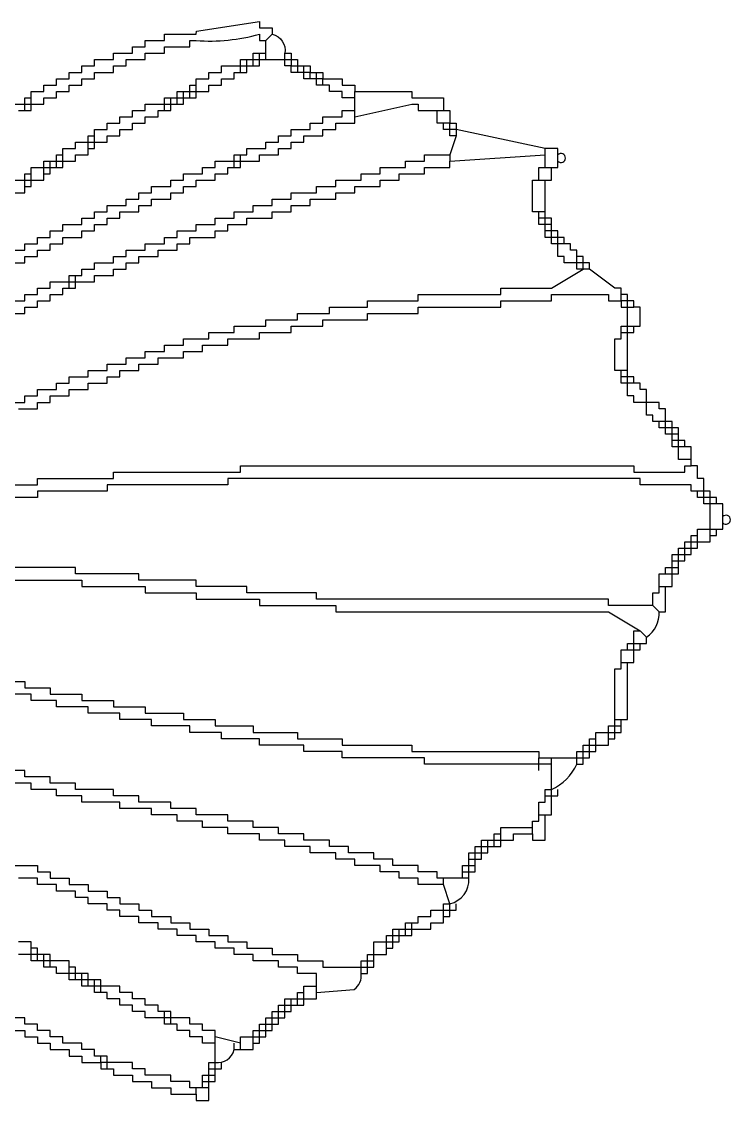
# Model space of a CAD drawing. Extents: x 21 to 958, y 17 to 450.
# Drawn here: x 846.5 to 958.2, y 229 to 399 of the extents above; entities that cross this region are included whole.
import ezdxf

# ---------------------------------------------------------------- set-up
doc = ezdxf.new("R2010")
doc.units = 0
doc.layers.get('0').update_dxf_attribs({"linetype": 'CONTINUOUS'})

msp = doc.modelspace()

# ---------------------------------------------------------------- linework, layer by layer
at = {"color": 254, "linetype": 'CONTINUOUS'}
for points in [[(845, 386), (847, 386), (847, 387), (848, 387), (848, 388), (850, 388), (850, 389), (852, 389), (852, 390), (854, 390), (854, 391), (856, 391), (856, 392), (858, 392), (858, 393), (861, 393), (861, 394), (864, 394), (864, 395), (866, 395), (866, 396), (869, 396), (869, 397), (874, 397), (874.08, 397.51), (884, 399), (884, 398), (886, 398), (886, 397, -0.389934), (888, 394), (889, 394), (889, 393), (890, 393), (890, 392), (890, 391)], [(929, 369), (927, 369), (927, 374), (928, 374), (928, 376), (929, 376), (931, 376), (931, 377, 2.414214), (931, 378)]]:
    msp.add_lwpolyline(points, format="xyb", dxfattribs=at)
at = {"color": 255, "linetype": 'CONTINUOUS'}
for points in [[(846, 385), (847, 385), (848, 385), (848, 386), (850, 386), (850, 387), (852, 387), (852, 388), (854, 388), (854, 389), (856, 389), (856, 390), (858, 390), (858, 391), (861, 391), (861, 392), (863, 392), (863, 393), (864, 393), (866, 393), (866, 394), (869, 394), (869, 395), (873, 395), (873, 396), (874, 396, 0.083501), (884, 397), (884, 396), (885, 396), (886, 397)], [(946, 307), (946, 309), (947, 309), (947, 310), (947, 312), (948, 312), (948, 313), (949, 313), (949, 314), (949, 315), (950, 315), (950, 316), (951, 316), (951, 317), (952, 317), (952, 318), (953, 318), (953, 319), (955, 319), (957, 319), (957, 320, 2.414214), (957, 321)], [(941, 298), (943, 298), (943, 300), (943, 301), (945, 301), (945, 302, 0.254994), (947, 306), (948, 306), (948, 309), (948, 310)], [(928, 274), (928, 276), (929, 276), (929, 277), (929, 278), (930, 278, 0.181335), (934, 282), (934, 283), (934, 284), (935, 284), (935, 285), (936, 285), (936, 286), (937, 286), (937, 287), (939, 287), (939, 288), (940, 288), (941, 288)], [(883, 238), (883, 239), (884, 239), (884, 240), (885, 240), (885, 241), (886, 241), (886, 242), (887, 242), (887, 243), (888, 243), (889, 243), (889, 244), (890, 244), (891, 244), (891, 245), (893, 245), (893, 246), (898.92, 246.49, 0.290423), (900, 249), (900, 250), (900, 251), (901, 251), (901, 252), (902, 252), (902, 254), (904, 254), (904, 255), (905, 255), (905, 256), (907, 256), (907, 257), (909, 257), (909, 258), (911, 258), (911, 259), (913, 259), (913, 260), (914, 260, 0.370696), (917, 264), (917, 265), (918, 265), (918, 266), (918, 267), (919, 267), (919, 268), (919, 269), (920, 269), (920, 270)], [(875, 231), (875, 232), (875, 233), (876, 233), (876, 234), (876, 235), (877, 235, 0.389934), (880, 237), (880, 238)]]:
    msp.add_lwpolyline(points, format="xyb", dxfattribs=at)
for points in [[(885, 393), (885, 394), (885, 396)], [(845, 372), (847, 372), (847, 373), (848, 373), (848, 374), (850, 374), (850, 375), (851, 375), (851, 376), (852, 376), (853, 376), (853, 377), (855, 377), (855, 378), (857, 378), (857, 379), (858, 379), (858, 380), (860, 380), (860, 381), (862, 381), (862, 382), (864, 382), (864, 383), (866, 383), (866, 384), (868, 384), (868, 385), (869, 385), (870, 385), (870, 386), (871, 386), (872, 386), (872, 387), (873, 387), (874, 387), (874, 388), (876, 388), (876, 389), (878, 389), (878, 390), (880, 390), (880, 391), (881, 391), (882, 391), (882, 392), (883, 392), (884, 392), (884, 393), (885, 393), (888, 393), (889, 393), (889, 392), (890, 392), (892, 392), (892, 391), (894, 391), (894, 390), (897, 390), (897, 389), (899, 389), (899, 388), (908, 388), (908, 387), (913, 387), (913, 385), (914, 385), (914, 383), (915, 383), (915, 382), (915, 381), (914, 378), (914, 377)], [(881, 391), (881, 392), (882, 392), (882, 393)], [(883, 392), (883, 393), (884, 393), (884, 394)], [(899, 387), (897, 387), (897, 388), (895, 388), (895, 389), (894, 389), (893, 389), (893, 390), (892, 390), (891, 390), (891, 391), (890, 391), (889, 391), (889, 392), (888, 392), (888, 393), (888, 394)], [(892, 390), (892, 391), (891, 391), (891, 392)], [(894, 389), (894, 390), (893, 390), (893, 391)], [(871, 386), (871, 387), (872, 387), (872, 388)], [(873, 387), (873, 388), (874, 388), (874, 389)], [(899, 384), (899, 385), (899, 387), (899, 388)], [(845, 361), (847, 361), (847, 362), (849, 362), (849, 363), (851, 363), (851, 364), (853, 364), (853, 365), (856, 365), (856, 366), (858, 366), (858, 367), (860, 367), (860, 368), (862, 368), (862, 369), (863, 369), (865, 369), (865, 370), (867, 370), (867, 371), (870, 371), (870, 372), (872, 372), (872, 373), (874, 373), (874, 374), (875, 374), (877, 374), (877, 375), (879, 375), (879, 376), (880, 376), (881, 376), (881, 377), (882, 377), (884, 377), (884, 378), (885, 378), (887, 378), (887, 379), (889, 379), (889, 380), (891, 380), (891, 381), (892, 381), (894, 381), (894, 382), (896, 382), (896, 383), (897, 383), (899, 383), (899, 384), (908, 386), (909, 386), (909, 385), (913, 385)], [(847, 385), (847, 386), (848, 386), (848, 387)], [(869, 385), (869, 386), (870, 386), (870, 387)], [(931, 377), (931, 378), (931, 379), (929, 379), (915, 382), (914, 382), (914, 383), (912, 383), (912, 385)], [(915, 381), (914, 381), (914, 382), (913, 382), (913, 383)], [(857, 379), (857, 380), (858, 380), (858, 381)], [(845, 353), (847, 353), (847, 354), (849, 354), (849, 355), (851, 355), (851, 356), (853, 356), (853, 357), (854, 357), (855, 357), (855, 358), (856, 358), (858, 358), (858, 359), (861, 359), (861, 360), (863, 360), (863, 361), (865, 361), (865, 362), (866, 362), (868, 362), (868, 363), (869, 363), (871, 363), (871, 364), (873, 364), (873, 365), (874, 365), (877, 365), (877, 366), (879, 366), (879, 367), (880, 367), (882, 367), (882, 368), (883, 368), (886, 368), (886, 369), (889, 369), (889, 370), (892, 370), (892, 371), (893, 371), (896, 371), (896, 372), (899, 372), (899, 373), (900, 373), (903, 373), (903, 374), (906, 374), (906, 375), (907, 375), (910, 375), (910, 376), (914, 376), (914, 377), (929, 378)], [(852, 376), (852, 377), (853, 377), (853, 378)], [(880, 376), (880, 377), (881, 377), (881, 378)], [(929, 376), (929, 378), (929, 379)], [(850, 375), (850, 376), (851, 376), (851, 377)], [(928, 374), (930, 374), (930, 376)], [(847, 373), (847, 374), (848, 374), (848, 375)], [(936, 360), (935, 360), (934, 360), (934, 361), (932, 361), (932, 362), (931, 362), (931, 364), (931, 365), (930, 365), (929, 365), (929, 366), (929, 367), (929, 368), (929, 369), (929, 374)], [(952, 330), (952, 332), (951, 332), (950, 332), (949, 332), (949, 333), (949, 334), (949, 335), (948, 335), (948, 336), (946, 336), (946, 337), (945, 337), (945, 339), (943, 339), (943, 340), (942, 340), (942, 342), (942, 343), (942, 344), (942, 349), (942, 350), (942, 351), (944, 351), (944, 354), (943, 354), (943, 355), (942, 355), (942, 356), (941, 356), (941, 357), (940, 357), (936, 360), (936, 361), (935, 361), (935, 362), (934, 362), (934, 363), (933, 363), (933, 364), (932, 364), (932, 365), (931, 365), (931, 366), (930, 366), (930, 367), (929, 367), (928, 367), (928, 368), (928, 369)], [(930, 367), (930, 368), (929, 368), (928, 368)], [(932, 364), (931, 364), (930, 364), (930, 365), (930, 366), (929, 366)], [(854, 357), (854, 358), (855, 358), (855, 359)], [(846, 338), (847, 338), (849, 338), (849, 339), (851, 339), (851, 340), (852, 340), (854, 340), (854, 341), (857, 341), (857, 342), (860, 342), (860, 343), (862, 343), (862, 344), (863, 344), (865, 344), (865, 345), (866, 345), (868, 345), (868, 346), (869, 346), (872, 346), (872, 347), (875, 347), (875, 348), (876, 348), (879, 348), (879, 349), (880, 349), (884, 349), (884, 350), (885, 350), (889, 350), (889, 351), (890, 351), (894, 351), (894, 352), (895, 352), (901, 352), (901, 353), (909, 353), (909, 354), (922, 354), (922, 355), (930, 355), (930, 356), (939, 356), (939, 355), (941, 355), (941, 354), (942, 354), (943, 354)], [(942, 344), (940, 344), (940, 349), (941, 349), (941, 350), (941, 351), (942, 351), (942, 354), (942, 355), (941, 355), (941, 356)], [(941, 350), (942, 350), (943, 350), (943, 351)], [(955, 318), (955, 319), (955, 323), (955, 324), (954, 324), (954, 325), (954, 327), (953, 327), (953, 329), (952, 329), (952, 330), (950, 330), (950, 332), (950, 333), (950, 334), (950, 335), (949, 335), (949, 336), (948, 336), (948, 338), (947, 338), (947, 339), (945, 339), (945, 341), (944, 341), (944, 342), (943, 342), (942, 342), (941, 342), (941, 343), (941, 344)], [(943, 342), (943, 343), (942, 343), (941, 343)], [(950, 334), (949, 334), (948, 334), (948, 335), (947, 335), (947, 336)], [(951, 332), (951, 333), (950, 333), (949, 333)], [(956, 323), (956, 324), (955, 324), (955, 325), (954, 325), (952, 325), (952, 326), (944, 326), (944, 327), (943, 327), (881, 327), (880, 327), (879, 327), (879, 326), (861, 326), (860, 326), (860, 325), (849, 325), (849, 324), (842, 324), (841, 324)], [(957, 320), (957, 321), (957, 323), (956, 323), (955, 323), (954, 323), (954, 324), (953, 324), (953, 325)], [(947, 310), (949, 310), (949, 312), (950, 312), (950, 313), (950, 314), (951, 314), (951, 315), (951, 316), (952, 316), (952, 317), (953, 317), (953, 318)], [(949, 314), (950, 314), (950, 315), (951, 315), (952, 315), (952, 316), (953, 316), (953, 317), (955, 317), (955, 318), (956, 318), (956, 319)], [(947, 306), (946, 307), (939, 307), (939, 308), (893, 308), (893, 309), (882, 309), (882, 310), (874, 310), (874, 311), (865, 311), (865, 312), (855, 312), (855, 313), (840, 313)], [(948, 312), (949, 312), (949, 313), (950, 313)], [(939, 286), (939, 287), (940, 287), (940, 288), (940, 289), (940, 297), (941, 297), (941, 298), (941, 300), (942, 300), (942, 301), (943, 301), (943, 303), (944, 303)], [(942, 300), (943, 300), (944, 300), (944, 301)], [(940, 289), (942, 289), (942, 297), (942, 298)], [(843, 295), (847, 295), (847, 294), (851, 294), (851, 293), (856, 293), (856, 292), (861, 292), (861, 291), (866, 291), (866, 290), (872, 290), (872, 289), (877, 289), (877, 288), (883, 288), (883, 287), (890, 287), (890, 286), (897, 286), (897, 285), (908, 285), (908, 284), (928, 284), (928, 283), (934, 283), (935, 283), (936, 283), (936, 284), (937, 284), (937, 285), (939, 285), (939, 286), (940, 286), (940, 287), (941, 287), (941, 288), (941, 289)], [(934, 282), (935, 282), (935, 283), (935, 284), (936, 284), (936, 285), (937, 285), (937, 286)], [(927, 271), (927, 272), (927, 273), (928, 273), (928, 274), (930, 274), (930, 276), (930, 277), (930, 278), (930, 282), (930, 283)], [(928, 281), (928, 282), (928, 283)], [(917, 264), (916, 264), (912, 264), (912, 265), (909, 265), (909, 266), (905, 266), (905, 267), (902, 267), (902, 268), (898, 268), (898, 269), (895, 269), (895, 270), (891, 270), (891, 271), (887, 271), (887, 272), (883, 272), (883, 273), (879, 273), (879, 274), (874, 274), (874, 275), (870, 275), (870, 276), (865, 276), (865, 277), (861, 277), (861, 278), (855, 278), (855, 279), (851, 279), (851, 280), (847, 280), (847, 281), (844, 281)], [(913, 263), (912, 263), (909, 263), (909, 264), (906, 264), (906, 265), (905, 265), (903, 265), (903, 266), (902, 266), (899, 266), (899, 267), (898, 267), (896, 267), (896, 268), (895, 268), (892, 268), (892, 269), (891, 269), (888, 269), (888, 270), (887, 270), (884, 270), (884, 271), (883, 271), (879, 271), (879, 272), (875, 272), (875, 273), (874, 273), (871, 273), (871, 274), (870, 274), (867, 274), (867, 275), (866, 275), (865, 275), (862, 275), (862, 276), (861, 276), (856, 276), (856, 277), (855, 277), (852, 277), (852, 278), (851, 278), (848, 278), (848, 279), (847, 279), (845, 279)], [(929, 277), (930, 277), (931, 277), (931, 278)], [(917, 267), (918, 267), (918, 268), (919, 268), (920, 268), (920, 269), (921, 269), (922, 269), (922, 270), (924, 270), (924, 271), (925, 271), (926, 271), (927, 271), (927, 270), (929, 270), (929, 273), (929, 274)], [(916, 264), (916, 265), (916, 266), (917, 266), (917, 267), (917, 268), (918, 268), (918, 269), (919, 269), (919, 270), (921, 270), (921, 271), (922, 271), (922, 272), (927, 272)], [(921, 269), (921, 270), (922, 270), (922, 271)], [(845, 266), (849, 266), (849, 265), (851, 265), (851, 264), (854, 264), (854, 263), (857, 263), (857, 262), (860, 262), (860, 261), (862, 261), (862, 260), (865, 260), (865, 259), (867, 259), (867, 258), (870, 258), (870, 257), (873, 257), (873, 256), (876, 256), (876, 255), (879, 255), (879, 254), (882, 254), (882, 253), (886, 253), (886, 252), (890, 252), (890, 251), (894, 251), (894, 250), (900, 250), (901, 250), (902, 250), (902, 251), (902, 252), (904, 252), (904, 253), (904, 254), (905, 254), (906, 254), (906, 255), (907, 255), (908, 255), (908, 256), (909, 256), (911, 256), (911, 257), (913, 257), (913, 258), (914, 258), (914, 259), (915, 259), (915, 260)], [(916, 265), (917, 265), (917, 266), (918, 266)], [(893, 246), (893, 247), (893, 249), (890, 249), (890, 250), (887, 250), (887, 251), (886, 251), (883, 251), (883, 252), (882, 252), (880, 252), (880, 253), (879, 253), (877, 253), (877, 254), (876, 254), (874, 254), (874, 255), (873, 255), (871, 255), (871, 256), (870, 256), (868, 256), (868, 257), (867, 257), (865, 257), (865, 258), (862, 258), (862, 259), (860, 259), (860, 260), (857, 260), (857, 261), (855, 261), (855, 262), (854, 262), (852, 262), (852, 263), (851, 263), (849, 263), (849, 264), (846, 264)], [(913, 258), (913, 259), (914, 259), (914, 260), (913, 263), (913, 264)], [(907, 255), (907, 256), (908, 256), (908, 257)], [(904, 253), (905, 253), (905, 254), (905, 255), (906, 255), (906, 256)], [(881, 238), (877, 239), (877, 240), (875, 240), (875, 241), (873, 241), (873, 242), (870, 242), (870, 243), (868, 243), (868, 244), (866, 244), (866, 245), (864, 245), (864, 246), (862, 246), (862, 247), (859, 247), (859, 248), (857, 248), (857, 249), (855, 249), (855, 250), (854, 250), (854, 251), (851, 251), (851, 252), (849, 252), (849, 253), (848, 253), (848, 254), (846, 254)], [(877, 238), (875, 238), (875, 239), (873, 239), (873, 240), (871, 240), (871, 241), (870, 241), (869, 241), (869, 242), (868, 242), (866, 242), (866, 243), (864, 243), (864, 244), (862, 244), (862, 245), (860, 245), (860, 246), (859, 246), (858, 246), (858, 247), (857, 247), (856, 247), (856, 248), (855, 248), (854, 248), (854, 249), (852, 249), (852, 250), (851, 250), (850, 250), (850, 251), (849, 251), (848, 251), (848, 252), (846, 252)], [(849, 251), (849, 252), (848, 252), (848, 253)], [(851, 250), (851, 251), (850, 251), (850, 252)], [(855, 248), (855, 249), (854, 249), (854, 250)], [(900, 249), (901, 249), (901, 250), (901, 251), (902, 251)], [(857, 247), (857, 248), (856, 248), (856, 249)], [(859, 246), (859, 247), (858, 247), (858, 248)], [(881, 237), (881, 238), (881, 239), (883, 239), (883, 240), (884, 240), (884, 241), (885, 241), (885, 242), (886, 242), (886, 243), (887, 243), (887, 244), (888, 244), (888, 245), (890, 245), (890, 246), (891, 246), (891, 247), (893, 247)], [(880, 237), (881, 237), (883, 237), (883, 238), (884, 238), (884, 239), (885, 239), (885, 240), (886, 240), (886, 241), (887, 241), (887, 242), (888, 242), (888, 243), (888, 244), (889, 244), (889, 245)], [(890, 244), (890, 245), (891, 245), (891, 246)], [(876, 231), (875, 231), (873, 231), (873, 232), (870, 232), (870, 233), (866, 233), (866, 234), (864, 234), (864, 235), (860, 235), (860, 236), (858, 236), (858, 237), (856, 237), (856, 238), (853, 238), (853, 239), (851, 239), (851, 240), (849, 240), (849, 241), (847, 241), (847, 242), (844, 242)], [(870, 241), (870, 242), (869, 242), (869, 243)], [(845, 240), (847, 240), (847, 239), (849, 239), (849, 238), (851, 238), (851, 237), (853, 237), (854, 237), (854, 236), (856, 236), (856, 235), (858, 235), (859, 235), (859, 234), (860, 234), (861, 234), (861, 233), (864, 233), (864, 232), (866, 232), (867, 232), (867, 231), (870, 231), (870, 230), (873, 230), (874, 230), (874, 231)], [(874, 230), (874, 229), (876, 229), (876, 231), (876, 232), (877, 232), (877, 233), (877, 234), (877, 235), (877, 238), (877, 239)], [(860, 234), (860, 235), (859, 235), (859, 236)], [(876, 234), (877, 234), (878, 234), (878, 235)], [(875, 232), (876, 232), (876, 233), (877, 233)]]:
    msp.add_lwpolyline(points, dxfattribs=at)
at = {"color": 254, "linetype": 'CONTINUOUS'}
for points in [[(845, 374), (847, 374), (847, 375), (848, 375), (848, 376), (850, 376), (850, 377), (852, 377), (852, 378), (853, 378), (853, 379), (855, 379), (855, 380), (857, 380), (857, 381), (858, 381), (858, 382), (860, 382), (860, 383), (862, 383), (862, 384), (864, 384), (864, 385), (866, 385), (866, 386), (869, 386), (869, 387), (871, 387), (871, 388), (873, 388), (873, 389), (874, 389), (874, 390), (876, 390), (876, 391), (878, 391), (878, 392), (881, 392), (881, 393), (883, 393), (883, 394), (885, 394)], [(845, 363), (847, 363), (847, 364), (849, 364), (849, 365), (851, 365), (851, 366), (853, 366), (853, 367), (856, 367), (856, 368), (858, 368), (858, 369), (860, 369), (860, 370), (863, 370), (863, 371), (865, 371), (865, 372), (867, 372), (867, 373), (870, 373), (870, 374), (872, 374), (872, 375), (875, 375), (875, 376), (877, 376), (877, 377), (880, 377), (880, 378), (882, 378), (882, 379), (885, 379), (885, 380), (887, 380), (887, 381), (889, 381), (889, 382), (892, 382), (892, 383), (894, 383), (894, 384), (897, 384), (897, 385), (899, 385)], [(845, 355), (847, 355), (847, 356), (849, 356), (849, 357), (851, 357), (851, 358), (854, 358), (854, 359), (856, 359), (856, 360), (858, 360), (858, 361), (861, 361), (861, 362), (863, 362), (863, 363), (866, 363), (866, 364), (869, 364), (869, 365), (871, 365), (871, 366), (874, 366), (874, 367), (877, 367), (877, 368), (880, 368), (880, 369), (883, 369), (883, 370), (886, 370), (886, 371), (889, 371), (889, 372), (893, 372), (893, 373), (896, 373), (896, 374), (900, 374), (900, 375), (903, 375), (903, 376), (907, 376), (907, 377), (910, 377), (910, 378), (914, 378)], [(844, 339), (847, 339), (847, 340), (849, 340), (849, 341), (852, 341), (852, 342), (854, 342), (854, 343), (857, 343), (857, 344), (860, 344), (860, 345), (863, 345), (863, 346), (866, 346), (866, 347), (869, 347), (869, 348), (872, 348), (872, 349), (876, 349), (876, 350), (880, 350), (880, 351), (885, 351), (885, 352), (890, 352), (890, 353), (895, 353), (895, 354), (901, 354), (901, 355), (909, 355), (909, 356), (922, 356), (922, 357), (930, 357), (935, 360), (935, 361), (934, 361), (934, 362)], [(842, 325), (842, 326), (849, 326), (849, 327), (861, 327), (861, 328), (881, 328), (881, 329), (943, 329), (943, 328), (951, 328), (951, 329), (952, 329)], [(842, 311), (855, 311), (856, 311), (856, 310), (865, 310), (866, 310), (866, 309), (874, 309), (874, 308), (882, 308), (883, 308), (884, 308), (884, 307), (893, 307), (894, 307), (895, 307), (896, 307), (896, 306), (939, 306), (944, 303), (945, 302)], [(930, 282), (929, 282), (928, 282), (910, 282), (910, 283), (909, 283), (908, 283), (897, 283), (897, 284), (891, 284), (891, 285), (890, 285), (884, 285), (884, 286), (883, 286), (878, 286), (878, 287), (877, 287), (873, 287), (873, 288), (872, 288), (867, 288), (867, 289), (866, 289), (862, 289), (862, 290), (861, 290), (857, 290), (857, 291), (856, 291), (852, 291), (852, 292), (851, 292), (848, 292), (848, 293), (847, 293), (844, 293)]]:
    msp.add_lwpolyline(points, dxfattribs=at)

doc.saveas('drawing.dxf')
